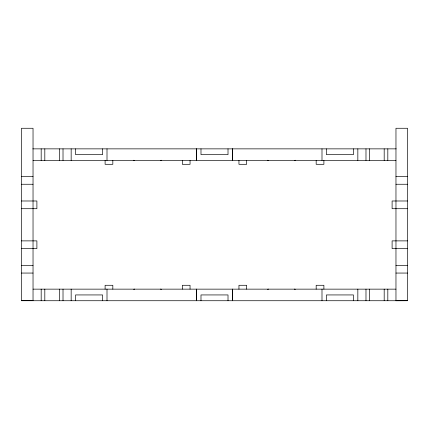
<?xml version="1.0" encoding="UTF-8"?>
<svg xmlns="http://www.w3.org/2000/svg" width="429" height="429" viewBox="0 0 429 429"><rect width="100%" height="100%" fill="white"/><g stroke="black" fill="none" stroke-linecap="round" stroke-linejoin="round"><path stroke-width="0.64" d="M32.786 148.863L396.214 148.863M33.033 160.446L395.967 160.446M21.45 176.534L33.033 176.534M395.967 176.534L407.55 176.534M21.45 184.256L33.033 184.256M395.967 184.256L407.55 184.256M21.45 200.987L36.894 200.987L36.894 208.708L21.45 208.708M407.55 200.987L392.106 200.987L392.106 208.708L407.55 208.708M21.45 240.883L36.894 240.883L36.894 248.606L21.45 248.606M407.55 240.883L392.106 240.883L392.106 248.606L407.55 248.606M21.45 265.337L33.033 265.337M395.967 265.337L407.55 265.337M21.45 273.058L33.033 273.058M395.967 273.058L407.55 273.058M33.033 289.146L395.967 289.146M21.45 300.675L33.033 300.675L33.033 128.271L21.45 128.271L21.45 300.729L407.55 300.729L407.55 128.271L395.967 128.271L395.967 300.729L407.55 300.675M387.821 148.863L387.821 160.446M387.821 289.146L387.821 300.729M384.186 148.863L384.186 160.446M384.186 289.146L384.186 300.729M369.621 148.863L369.621 160.446M369.621 289.146L369.621 300.729M365.985 148.863L365.985 160.446M365.985 289.146L365.985 300.729M357.84 148.863L357.84 160.446M357.84 289.146L357.84 300.729M353.432 148.863L353.432 154.654L326.405 154.654L326.405 148.863M353.432 300.729L353.432 294.938L326.405 294.938L326.405 300.729M323.895 160.446L323.895 164.307L316.173 164.307L316.173 160.446M323.895 289.146L323.895 285.285L316.173 285.285L316.173 289.146M321.997 148.863L321.997 160.446M321.997 289.146L321.997 300.729M246.675 160.446L246.675 164.307L238.953 164.307L238.953 160.446M246.675 289.146L246.675 285.285L238.953 285.285L238.953 289.146M232.582 148.863L232.582 160.446M232.582 289.146L232.582 300.729M232.421 148.863L232.421 160.446M232.421 289.146L232.421 300.729M228.013 148.863L228.013 154.654L200.987 154.654L200.987 148.863M228.013 300.729L228.013 294.938L200.987 294.938L200.987 300.729M196.579 148.863L196.579 160.446M196.579 289.146L196.579 300.729M196.418 148.863L196.418 160.446M196.418 289.146L196.418 300.729M190.047 160.446L190.047 164.307L182.325 164.307L182.325 160.446M190.047 289.146L190.047 285.285L182.325 285.285L182.325 289.146M112.827 160.446L112.827 164.307L105.105 164.307L105.105 160.446M112.827 289.146L112.827 285.285L105.105 285.285L105.105 289.146M107.003 148.863L107.003 160.446M107.003 289.146L107.003 300.729M102.595 148.863L102.595 154.654L75.568 154.654L75.568 148.863M102.595 300.729L102.595 294.938L75.568 294.938L75.568 300.729M71.16 148.863L71.16 160.446M71.16 289.146L71.16 300.729M63.015 148.863L63.015 160.446M63.015 289.146L63.015 300.729M59.379 148.863L59.379 160.446M59.379 289.146L59.379 300.729M44.814 148.863L44.814 160.446M44.814 289.146L44.814 300.729M41.179 148.863L41.179 160.446M41.179 289.146L41.179 300.729M133.639 289.35A2.896 2.896 0 0 1 134.706 289.146M160.446 289.146A2.896 2.896 0 0 1 161.513 289.35M267.487 289.35A2.896 2.896 0 0 1 268.554 289.146M294.294 289.146A2.896 2.896 0 0 1 295.361 289.35M134.706 160.446A2.896 2.896 0 0 1 133.639 160.242M161.513 160.242A2.896 2.896 0 0 1 160.446 160.446M268.554 160.446A2.896 2.896 0 0 1 267.487 160.242M295.361 160.242A2.896 2.896 0 0 1 294.294 160.446"/></g></svg>
